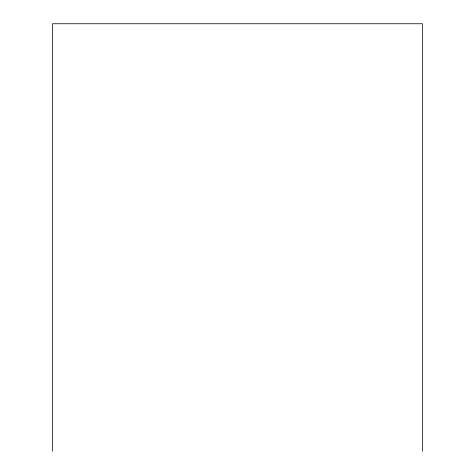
<?xml version="1.0" encoding="UTF-8"?>
<svg xmlns="http://www.w3.org/2000/svg" width="475" height="475" viewBox="0 0 475 475"><rect width="100%" height="100%" fill="white"/><g stroke="black" fill="none" stroke-linecap="round" stroke-linejoin="round"><path stroke-width="0.71" d="M422.477 451.25L422.477 23.75L52.523 23.75L52.523 451.25"/></g></svg>
